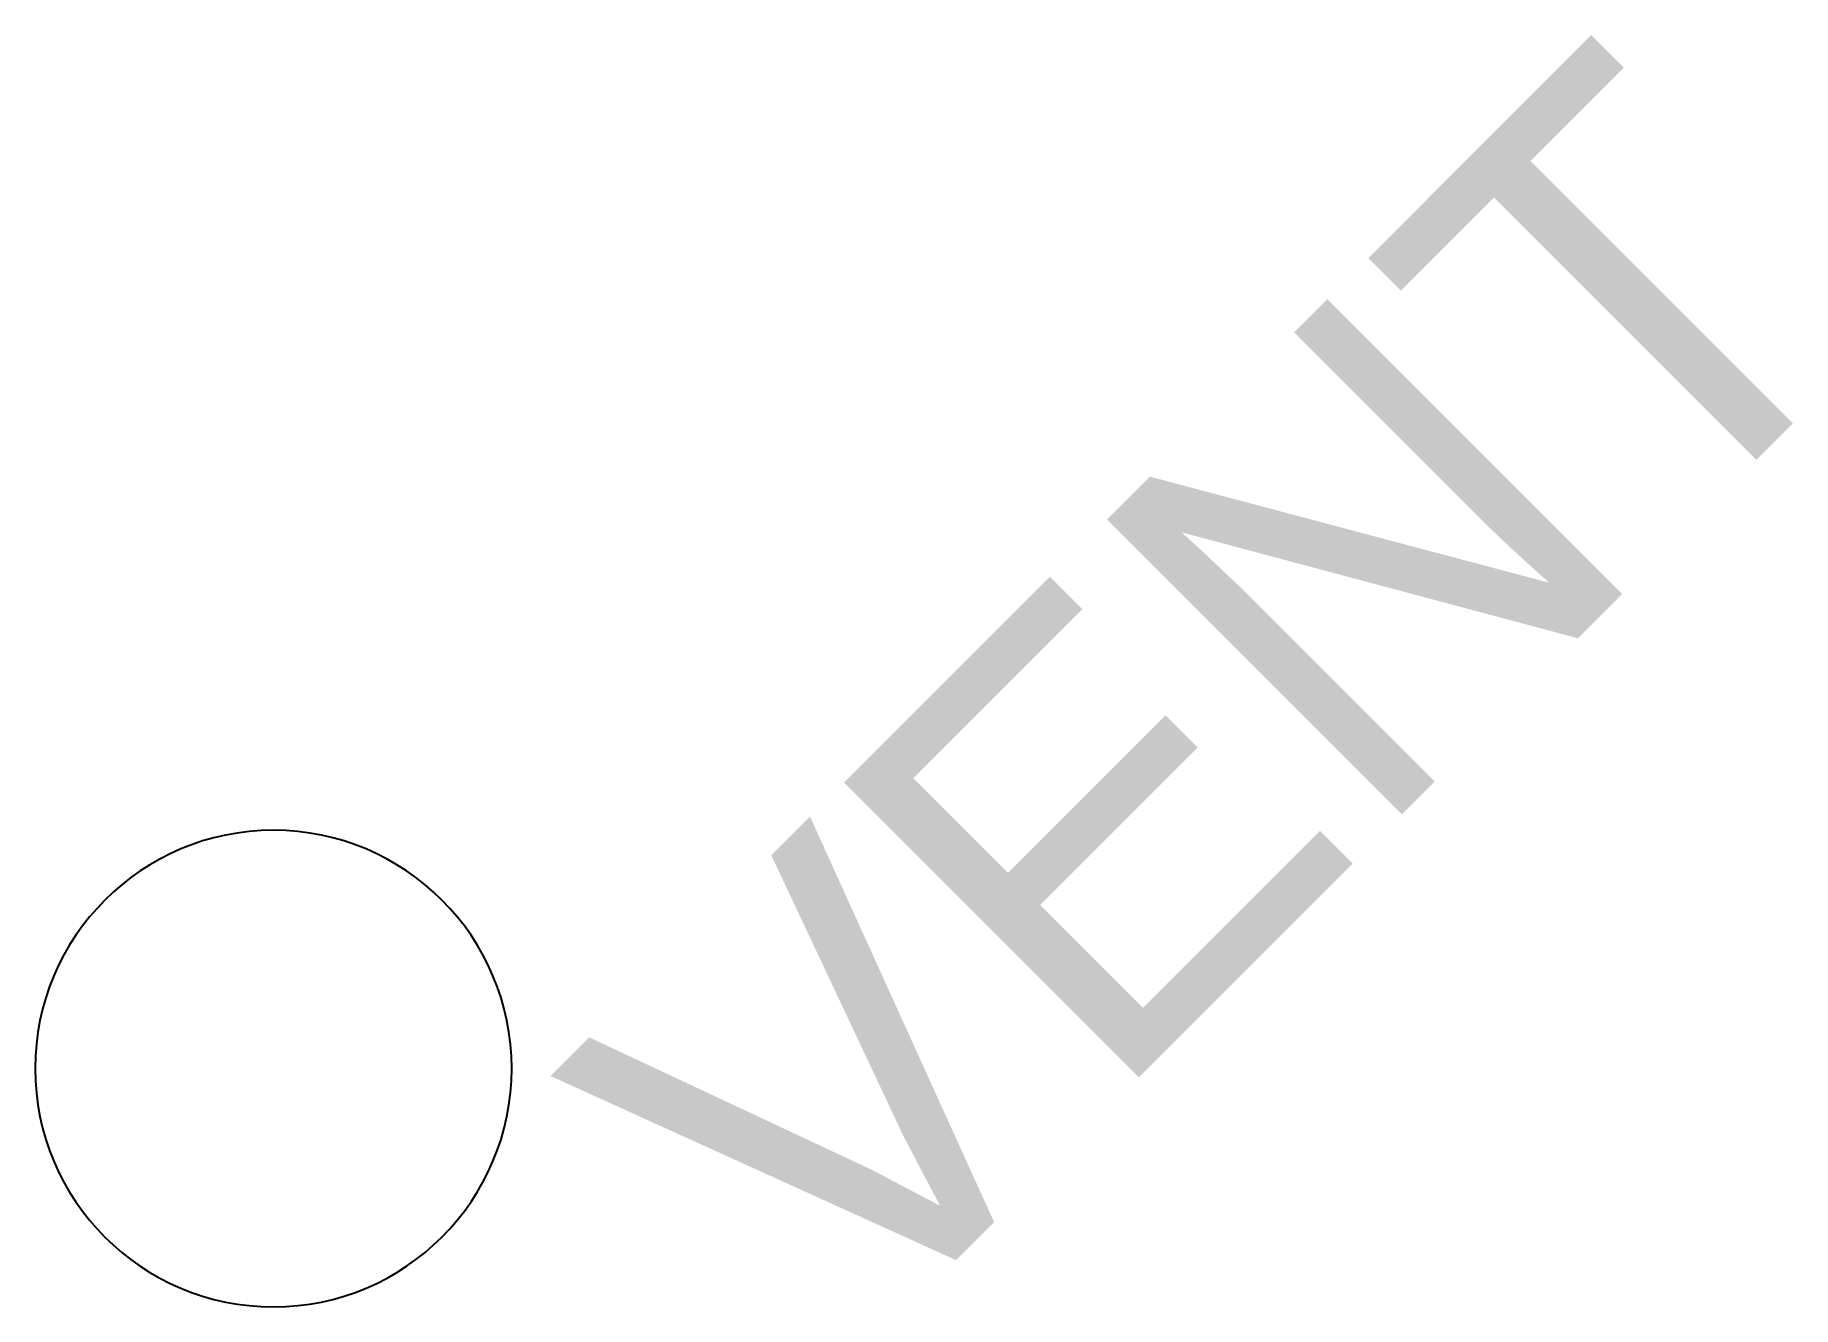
# Model space of a CAD drawing. Extents: x -0.2 to 1.28, y -0.2 to 0.87.
import ezdxf

# ---------------------------------------------------------------- set-up
doc = ezdxf.new("R2010")
doc.units = 0
doc.header["$MEASUREMENT"] = 0
doc.layers.add('CELL_VT_SEWERVENT', color=7, linetype='Continuous')

msp = doc.modelspace()

# ---------------------------------------------------------------- linework, layer by layer
at = {"layer": 'CELL_VT_SEWERVENT', "color": 62}
for start, end in [(90, 180), (0, 90), (180, 270), (270, 0)]:
    msp.add_arc((0.000451, 0.000107), 0.2, start, end, dxfattribs=at)

# ---------------------------------------------------------------- texts
msp.add_text(' VENT', height=0.349998, rotation=45, dxfattribs=at).set_placement((0.387, -0.347))

doc.saveas('drawing.dxf')
